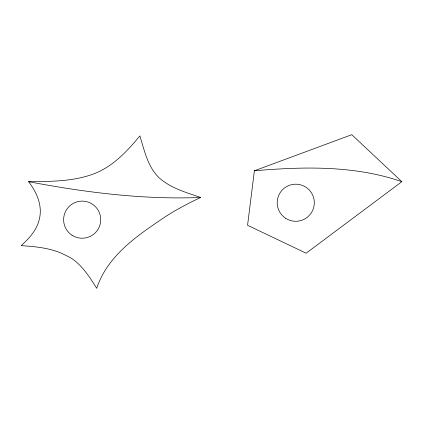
<?xml version="1.0" encoding="UTF-8"?>
<svg xmlns="http://www.w3.org/2000/svg" width="423" height="423" viewBox="0 0 423 423"><rect width="100%" height="100%" fill="white"/><g stroke="black" fill="none" stroke-linecap="round" stroke-linejoin="round"><path stroke-width="0.63" d="M254.376 170.786L247.566 225.279L306.146 253.208L401.85 181.684L351.783 134.688L254.376 170.786C303.518 166.572 354.627 165.293 401.85 181.684M200.687 197.467L190.604 202.316L177.348 209.417A262.731 262.731 0 0 0 165.89 216.354C138.226 235.029 107.78 254.921 96.703 288.312C90.681 278.662 84.431 268.832 75.654 261.425A45.361 45.361 0 0 0 70.355 257.66L61.235 253.118A75.077 75.077 0 0 0 55.048 250.86C44.087 247.429 32.566 246.329 21.15 245.684C27.484 239.915 33.634 233.538 37.187 225.623A34.073 34.073 0 0 0 38.99 220.441C43.098 206.673 37.023 192.465 28.563 181.679C50.03 181.467 72.153 181.652 92.621 174.287C112.217 167.249 126.911 151.582 139.86 135.92C144.444 150.456 147.664 166.773 159.09 177.76C170.718 188.214 186.231 192.491 200.687 197.467C142.921 199.793 85.224 192.407 28.563 181.679M72.047 235.22A18.559 18.559 0 0 0 100.706 220.658A18.559 18.559 0 0 0 73.766 203.125A18.559 18.559 0 0 0 72.047 235.22M285.636 218.289A18.559 18.559 0 0 0 314.289 203.727A18.559 18.559 0 0 0 287.354 186.194A18.559 18.559 0 0 0 285.636 218.289"/></g></svg>
